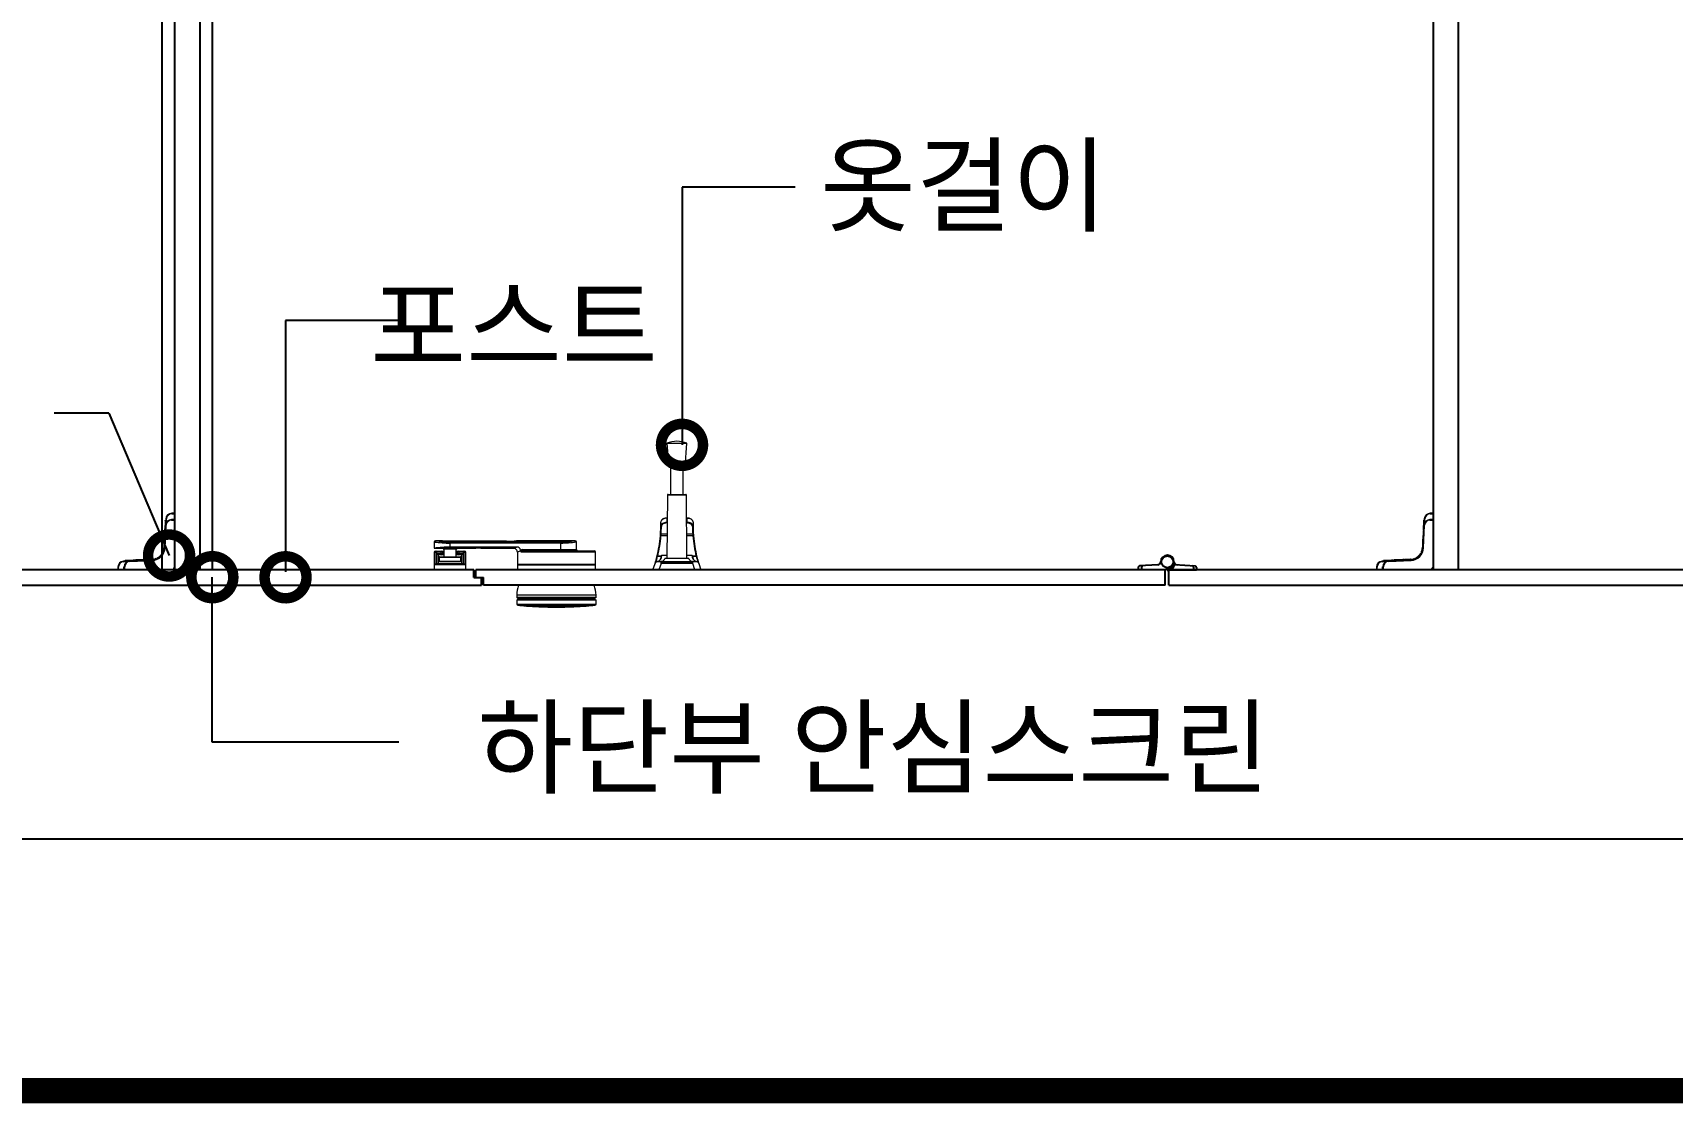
# Model space of a CAD drawing. Extents: x -255 to 8105, y -176 to 5714.
# Drawn here: x 3160 to 3811, y 2764 to 3189 of the extents above; entities that cross this region are included whole.
import ezdxf
from ezdxf.enums import TextEntityAlignment as Align

# ---------------------------------------------------------------- set-up
doc = ezdxf.new("R2010")
doc.units = 0
doc.header["$LTSCALE"] = 30
doc.layers.get('0').update_dxf_attribs({"linetype": 'CONTINUOUS'})
for name, color, linetype in [('0_toilet', 6, 'CONTINUOUS'), ('경첩', 4, 'CONTINUOUS'), ('문자', 3, 'CONTINUOUS'), ('부자재', 4, 'CONTINUOUS'), ('옷걸이', 4, 'CONTINUOUS'), ('잠금쇠(회전형)', 4, 'CONTINUOUS'), ('치수', 1, 'CONTINUOUS'), ('해치', 8, 'CONTINUOUS')]:
    doc.layers.add(name, color=color, linetype=linetype)
doc.styles.add('돋움', font='malgun.ttf')

# ---------------------------------------------------------------- blocks, each defined once
blk = doc.blocks.new('_DOTSMALL')
at = {"color": 0, "linetype": 'ByBlock', "const_width": 0.5}
blk.add_lwpolyline([(-0.0625, 0, 1), (0.0625, 0, 1)], format="xyb", close=True, dxfattribs=at)
blk = doc.blocks.new('A$C63EC304E')
at = {"layer": '치수', "color": 1, "xscale": 2.5, "yscale": 2.5, "zscale": 2.5, "rotation": 234.3098741996962}
blk.add_blockref('_DOTSMALL', (0.312, 0.312), dxfattribs=at)
blk = doc.blocks.new('A$C2BC9653E')
at = {"layer": '치수', "xscale": 0.3333333333333333, "yscale": 0.3333333333333333, "zscale": 0.3333333333333333}
blk.add_blockref('A$C63EC304E', (0, 0), dxfattribs=at)
blk = doc.blocks.new('A$C7FC71301')
at = {"layer": '치수', "rotation": 180}
blk.add_blockref('A$C2BC9653E', (0.208, 0.208), dxfattribs=at)
blk = doc.blocks.new('A$C4A20372B')
at = {"layer": '치수'}
blk.add_blockref('A$C7FC71301', (0, 0), dxfattribs=at)
blk = doc.blocks.new('A$C566469F5')
at = {"layer": '치수'}
blk.add_blockref('A$C4A20372B', (0, 0), dxfattribs=at)
blk = doc.blocks.new('A$C7E317CD4')
at = {"layer": '해치', "xscale": 2, "yscale": 2, "zscale": 2}
blk.add_blockref('A$C566469F5', (0, 0), dxfattribs=at)
blk = doc.blocks.new('A$C601D7F27')
at = {"layer": '치수'}
blk.add_blockref('A$C7E317CD4', (0, 0), dxfattribs=at)
blk = doc.blocks.new('A$C38802C08')
at = {"layer": '치수'}
blk.add_blockref('A$C601D7F27', (0, 0), dxfattribs=at)
blk = doc.blocks.new('UNI-16', base_point=(37634, -6761))
at = {"color": 2}
for p, q in [((40845.37, -3160.19), (40845.37, -3785.19)), ((40865.37, -3160.19), (40865.37, -3785.19))]:
    blk.add_line(p, q, dxfattribs=at)
at = {"color": 8}
blk.add_line((40119.29, -3892), (42081.88, -3892), dxfattribs=at)
at = {"color": 8, "const_width": 10}
blk.add_lwpolyline([(37682.57, -3992), (43467.12, -3992)], dxfattribs=at)
at = {"layer": '0_toilet'}
for p, q in [((40850.37, -3060.19), (40850.37, -3785.19)), ((40860.37, -3060.19), (40860.37, -3785.19)), ((41350.32, -3060.19), (41350.32, -3785.19)), ((41360.42, -3785.2), (41360.42, -3060.2)), ((40969.29, -3785.19), (40745.37, -3785.19)), ((40969.29, -3788.19), (40969.29, -3785.19)), ((40969.29, -3788.19), (40973.04, -3788.19)), ((41243.87, -3785.19), (40970.04, -3785.19)), ((40970.04, -3788.19), (40970.04, -3785.19)), ((40972.29, -3791.19), (40972.29, -3788.19)), ((40973.04, -3791.19), (40973.04, -3788.19)), ((41243.87, -3791.19), (41243.87, -3785.19)), ((41474.34, -3785.19), (41245.37, -3785.19)), ((41245.37, -3791.19), (41245.37, -3785.19)), ((40745.37, -3791.19), (40972.29, -3791.19)), ((41243.87, -3791.19), (40973.04, -3791.19)), ((41245.37, -3791.19), (41477.34, -3791.19))]:
    blk.add_line(p, q, dxfattribs=at)
at = {"layer": '경첩', "color": 4, "linetype": 'Continuous', "lineweight": 15}
for p, q in [((40849.23, -3762.94), (40849.23, -3762.69)), ((40850.37, -3762.69), (40849.23, -3762.69)), ((40849.23, -3762.94), (40850.37, -3762.94)), ((40850.37, -3762.94), (40850.37, -3762.69)), ((40850.37, -3765.09), (40850.37, -3762.94)), ((41349.18, -3762.94), (41349.18, -3762.69)), ((41350.32, -3762.69), (41349.18, -3762.69)), ((41349.18, -3762.94), (41350.32, -3762.94)), ((41350.32, -3762.94), (41350.32, -3762.69)), ((41350.32, -3765.09), (41350.32, -3762.94)), ((40846.76, -3767.43), (40846.34, -3776.4)), ((40846.41, -3769.73), (40846.37, -3770.41)), ((40846.37, -3770.41), (40846.61, -3770.65)), ((40846.41, -3769.73), (40846.64, -3769.97)), ((40846.42, -3769.39), (40846.66, -3769.63)), ((40846.58, -3766.02), (40846.45, -3768.72)), ((40846.45, -3768.72), (40846.69, -3768.96)), ((40846.58, -3766.02), (40846.82, -3766.26)), ((40846.59, -3776.41), (40847.01, -3767.44)), ((40846.69, -3765.42), (40846.85, -3765.58)), ((40846.88, -3764.93), (40846.76, -3767.43)), ((40847.06, -3766.38), (40847.13, -3764.94)), ((40849.11, -3765.19), (40849.11, -3765.44)), ((40850.37, -3765.19), (40849.11, -3765.19)), ((40849.11, -3765.44), (40850.37, -3765.44)), ((40849.12, -3765.19), (40849.12, -3765.09)), ((40849.12, -3765.09), (40850.37, -3765.09)), ((40850.37, -3765.44), (40850.37, -3765.19)), ((40850.37, -3765.44), (40850.37, -3783.69)), ((41346.71, -3767.43), (41346.29, -3776.4)), ((41346.36, -3769.73), (41346.32, -3770.41)), ((41346.32, -3770.41), (41346.56, -3770.65)), ((41346.36, -3769.73), (41346.59, -3769.97)), ((41346.37, -3769.39), (41346.61, -3769.63)), ((41346.53, -3766.02), (41346.4, -3768.72)), ((41346.4, -3768.72), (41346.64, -3768.96)), ((41346.53, -3766.02), (41346.77, -3766.26)), ((41346.54, -3776.41), (41346.96, -3767.44)), ((41346.64, -3765.42), (41346.8, -3765.58)), ((41346.83, -3764.93), (41346.71, -3767.43)), ((41347.01, -3766.38), (41347.08, -3764.94)), ((41349.06, -3765.19), (41349.06, -3765.44)), ((41350.32, -3765.19), (41349.06, -3765.19)), ((41349.06, -3765.44), (41350.32, -3765.44)), ((41349.07, -3765.19), (41349.07, -3765.09)), ((41349.07, -3765.09), (41350.32, -3765.09)), ((41350.32, -3765.44), (41350.32, -3765.19)), ((41350.32, -3765.44), (41350.32, -3783.69)), ((40846.04, -3776.87), (40846.26, -3777.09)), ((40846.07, -3776.65), (40846.3, -3776.88)), ((40846.12, -3775.74), (40846.09, -3776.39)), ((40846.13, -3775.64), (40846.12, -3775.74)), ((40846.12, -3775.74), (40846.36, -3775.98)), ((40846.14, -3775.3), (40846.13, -3775.64)), ((40846.13, -3775.64), (40846.37, -3775.88)), ((40846.15, -3775.2), (40846.14, -3775.3)), ((40846.14, -3775.3), (40846.38, -3775.54)), ((40846.19, -3774.28), (40846.15, -3775.2)), ((40846.15, -3775.2), (40846.39, -3775.44)), ((40846.19, -3774.28), (40846.43, -3774.52)), ((40846.22, -3773.62), (40846.2, -3774.04)), ((40846.2, -3774.04), (40846.44, -3774.28)), ((40846.36, -3770.75), (40846.22, -3773.61)), ((40846.22, -3773.61), (40846.46, -3773.85)), ((40846.22, -3773.62), (40846.46, -3773.86)), ((40846.36, -3770.75), (40846.6, -3770.98)), ((41345.99, -3776.87), (41346.21, -3777.09)), ((41346.02, -3776.65), (41346.25, -3776.88)), ((41346.07, -3775.74), (41346.04, -3776.39)), ((41346.08, -3775.64), (41346.07, -3775.74)), ((41346.07, -3775.74), (41346.31, -3775.98)), ((41346.09, -3775.3), (41346.08, -3775.64)), ((41346.08, -3775.64), (41346.32, -3775.88)), ((41346.1, -3775.2), (41346.09, -3775.3)), ((41346.09, -3775.3), (41346.33, -3775.54)), ((41346.14, -3774.28), (41346.1, -3775.2)), ((41346.1, -3775.2), (41346.34, -3775.44)), ((41346.14, -3774.28), (41346.38, -3774.52)), ((41346.17, -3773.62), (41346.15, -3774.04)), ((41346.15, -3774.04), (41346.39, -3774.28)), ((41346.31, -3770.75), (41346.17, -3773.61)), ((41346.17, -3773.61), (41346.41, -3773.85)), ((41346.17, -3773.62), (41346.41, -3773.86)), ((41346.31, -3770.75), (41346.55, -3770.98)), ((40832.61, -3781.58), (40830.11, -3781.7)), ((40830.12, -3781.95), (40831.57, -3781.88)), ((40830.6, -3781.51), (40830.69, -3781.42)), ((40830.6, -3781.51), (40830.76, -3781.67)), ((40833.9, -3781.27), (40830.69, -3781.42)), ((40841.58, -3781.16), (40832.61, -3781.58)), ((40832.62, -3781.83), (40841.59, -3781.41)), ((40833.9, -3781.27), (40834.14, -3781.51)), ((40834.58, -3781.24), (40834.82, -3781.48)), ((40834.91, -3781.22), (40835.15, -3781.46)), ((40838.29, -3781.06), (40835.59, -3781.19)), ((40835.59, -3781.19), (40835.83, -3781.43)), ((40838.29, -3781.06), (40838.53, -3781.3)), ((40838.97, -3781.03), (40839.21, -3781.27)), ((40839.3, -3781.02), (40839.54, -3781.25)), ((40841.33, -3780.92), (40839.98, -3780.98)), ((40839.98, -3780.98), (40840.22, -3781.22)), ((40841.57, -3780.91), (40841.33, -3780.92)), ((40841.33, -3780.92), (40841.57, -3781.16)), ((40842.58, -3780.75), (40842.78, -3780.95)), ((40843.11, -3780.58), (40843.3, -3780.77)), ((40843.35, -3780.47), (40843.54, -3780.66)), ((40843.81, -3780.22), (40844, -3780.4)), ((40844.03, -3780.08), (40844.21, -3780.26)), ((40845.12, -3779.05), (40845.3, -3779.23)), ((40845.27, -3778.85), (40845.45, -3779.03)), ((40845.53, -3778.41), (40845.72, -3778.59)), ((40845.65, -3778.17), (40845.84, -3778.36)), ((40845.82, -3777.77), (40846.01, -3777.96)), ((40846.17, -3777.46), (40845.97, -3777.25)), ((40845.97, -3777.25), (40846.18, -3777.45)), ((41332.56, -3781.58), (41330.06, -3781.7)), ((41330.07, -3781.95), (41331.52, -3781.88)), ((41330.55, -3781.51), (41330.64, -3781.42)), ((41330.55, -3781.51), (41330.71, -3781.67)), ((41333.85, -3781.27), (41330.64, -3781.42)), ((41341.53, -3781.16), (41332.56, -3781.58)), ((41332.57, -3781.83), (41341.54, -3781.41)), ((41333.85, -3781.27), (41334.09, -3781.51)), ((41334.53, -3781.24), (41334.77, -3781.48)), ((41334.86, -3781.22), (41335.1, -3781.46)), ((41338.24, -3781.06), (41335.54, -3781.19)), ((41335.54, -3781.19), (41335.78, -3781.43)), ((41338.24, -3781.06), (41338.48, -3781.3)), ((41338.92, -3781.03), (41339.16, -3781.27)), ((41339.25, -3781.02), (41339.49, -3781.25)), ((41341.28, -3780.92), (41339.93, -3780.98)), ((41339.93, -3780.98), (41340.17, -3781.22)), ((41341.52, -3780.91), (41341.28, -3780.92)), ((41341.28, -3780.92), (41341.52, -3781.16)), ((41342.53, -3780.75), (41342.73, -3780.95)), ((41343.06, -3780.58), (41343.25, -3780.77)), ((41343.3, -3780.47), (41343.49, -3780.66)), ((41343.76, -3780.22), (41343.95, -3780.4)), ((41343.98, -3780.08), (41344.16, -3780.26)), ((41345.07, -3779.05), (41345.25, -3779.23)), ((41345.22, -3778.85), (41345.4, -3779.03)), ((41345.48, -3778.41), (41345.67, -3778.59)), ((41345.6, -3778.17), (41345.79, -3778.36)), ((41345.77, -3777.77), (41345.96, -3777.96)), ((41346.12, -3777.46), (41345.92, -3777.25)), ((41345.92, -3777.25), (41346.13, -3777.45)), ((40828.12, -3784.05), (40827.87, -3784.05)), ((40827.87, -3784.05), (40827.87, -3785.19)), ((40827.87, -3785.19), (40828.12, -3785.19)), ((40828.12, -3785.19), (40828.12, -3784.05)), ((40828.12, -3785.19), (40830.27, -3785.19)), ((40830.27, -3785.19), (40830.27, -3783.94)), ((40830.27, -3783.94), (40830.37, -3783.94)), ((40830.37, -3783.93), (40830.62, -3783.93)), ((40830.37, -3783.93), (40830.37, -3785.19)), ((40830.37, -3785.19), (40830.62, -3785.19)), ((40830.62, -3785.19), (40830.62, -3783.93)), ((40848.87, -3785.19), (40830.62, -3785.19)), ((41328.07, -3784.05), (41327.82, -3784.05)), ((41327.82, -3784.05), (41327.82, -3785.19)), ((41327.82, -3785.19), (41328.07, -3785.19)), ((41328.07, -3785.19), (41328.07, -3784.05)), ((41328.07, -3785.19), (41330.22, -3785.19)), ((41330.22, -3785.19), (41330.22, -3783.94)), ((41330.22, -3783.94), (41330.32, -3783.94)), ((41330.32, -3783.93), (41330.57, -3783.93)), ((41330.32, -3783.93), (41330.32, -3785.19)), ((41330.32, -3785.19), (41330.57, -3785.19)), ((41330.57, -3785.19), (41330.57, -3783.93)), ((41348.82, -3785.19), (41330.57, -3785.19))]:
    blk.add_line(p, q, dxfattribs=at)
at = {"layer": '경첩', "color": 4, "linetype": 'Continuous', "lineweight": 15, "flags": 128}
for points in [[(40846.45, -3768.72), (40846.45, -3768.85), (40846.44, -3768.98), (40846.44, -3769.09), (40846.43, -3769.2), (40846.43, -3769.28), (40846.42, -3769.34), (40846.42, -3769.38), (40846.42, -3769.39)], [(40846.6, -3765.51), (40846.6, -3765.61), (40846.59, -3765.74), (40846.59, -3765.87), (40846.58, -3766.02)], [(40846.6, -3765.51), (40846.62, -3765.49), (40846.64, -3765.47), (40846.66, -3765.46), (40846.67, -3765.44), (40846.68, -3765.43), (40846.68, -3765.43), (40846.69, -3765.42), (40846.69, -3765.42)], [(40846.76, -3767.43), (40846.77, -3767.43), (40846.78, -3767.43), (40846.81, -3767.43), (40846.84, -3767.43), (40846.87, -3767.43), (40846.92, -3767.43), (40846.96, -3767.44), (40847.01, -3767.44)], [(40847.13, -3764.94), (40847.08, -3764.94), (40847.04, -3764.93), (40846.99, -3764.93), (40846.95, -3764.93), (40846.92, -3764.93), (40846.9, -3764.93), (40846.89, -3764.93), (40846.88, -3764.93)], [(41346.4, -3768.72), (41346.4, -3768.85), (41346.39, -3768.98), (41346.39, -3769.09), (41346.38, -3769.2), (41346.38, -3769.28), (41346.37, -3769.34), (41346.37, -3769.38), (41346.37, -3769.39)], [(41346.55, -3765.51), (41346.55, -3765.61), (41346.54, -3765.74), (41346.54, -3765.87), (41346.53, -3766.02)], [(41346.55, -3765.51), (41346.57, -3765.49), (41346.59, -3765.47), (41346.61, -3765.46), (41346.62, -3765.44), (41346.63, -3765.43), (41346.63, -3765.43), (41346.64, -3765.42), (41346.64, -3765.42)], [(41346.71, -3767.43), (41346.72, -3767.43), (41346.73, -3767.43), (41346.76, -3767.43), (41346.79, -3767.43), (41346.82, -3767.43), (41346.87, -3767.43), (41346.91, -3767.44), (41346.96, -3767.44)], [(41347.08, -3764.94), (41347.03, -3764.94), (41346.99, -3764.93), (41346.94, -3764.93), (41346.9, -3764.93), (41346.87, -3764.93), (41346.85, -3764.93), (41346.84, -3764.93), (41346.83, -3764.93)], [(40846.07, -3776.65), (40846.05, -3776.82), (40846.04, -3776.87)], [(40846.2, -3774.04), (40846.2, -3774.12), (40846.19, -3774.2), (40846.19, -3774.28)], [(40846.22, -3773.61), (40846.22, -3773.62), (40846.22, -3773.62)], [(40846.34, -3776.4), (40846.35, -3776.4), (40846.36, -3776.4), (40846.38, -3776.4), (40846.41, -3776.4), (40846.45, -3776.4), (40846.5, -3776.41), (40846.54, -3776.41), (40846.59, -3776.41)], [(41346.02, -3776.65), (41346, -3776.82), (41345.99, -3776.87)], [(41346.15, -3774.04), (41346.15, -3774.12), (41346.14, -3774.2), (41346.14, -3774.28)], [(41346.17, -3773.61), (41346.17, -3773.62), (41346.17, -3773.62)], [(41346.29, -3776.4), (41346.3, -3776.4), (41346.31, -3776.4), (41346.33, -3776.4), (41346.36, -3776.4), (41346.4, -3776.4), (41346.45, -3776.41), (41346.49, -3776.41), (41346.54, -3776.41)], [(40830.12, -3781.95), (40830.12, -3781.9), (40830.12, -3781.85), (40830.11, -3781.81), (40830.11, -3781.77), (40830.11, -3781.74), (40830.11, -3781.72), (40830.11, -3781.7), (40830.11, -3781.7)], [(40832.61, -3781.58), (40832.61, -3781.59), (40832.61, -3781.6), (40832.61, -3781.62), (40832.61, -3781.65), (40832.61, -3781.69), (40832.62, -3781.74), (40832.62, -3781.78), (40832.62, -3781.83)], [(40834.58, -3781.24), (40834.56, -3781.24), (40834.53, -3781.24), (40834.46, -3781.24), (40834.38, -3781.25), (40834.28, -3781.25), (40834.16, -3781.26), (40834.03, -3781.26), (40833.9, -3781.27)], [(40835.59, -3781.19), (40835.47, -3781.2), (40835.36, -3781.2), (40835.25, -3781.21), (40835.16, -3781.21), (40835.07, -3781.22), (40835.01, -3781.22), (40834.96, -3781.22), (40834.92, -3781.22), (40834.91, -3781.22)], [(40838.97, -3781.03), (40838.95, -3781.03), (40838.91, -3781.03), (40838.85, -3781.04), (40838.77, -3781.04), (40838.67, -3781.05), (40838.55, -3781.05), (40838.42, -3781.06), (40838.29, -3781.06)], [(40839.98, -3780.98), (40839.85, -3780.99), (40839.72, -3781), (40839.6, -3781), (40839.5, -3781.01), (40839.42, -3781.01), (40839.36, -3781.01), (40839.32, -3781.02), (40839.3, -3781.02)], [(40841.58, -3781.16), (40841.58, -3781.16), (40841.58, -3781.18), (40841.58, -3781.2), (40841.59, -3781.23), (40841.59, -3781.27), (40841.59, -3781.31), (40841.59, -3781.36), (40841.59, -3781.41)], [(40845.97, -3777.25), (40845.97, -3777.25), (40845.97, -3777.25)], [(41330.07, -3781.95), (41330.07, -3781.9), (41330.07, -3781.85), (41330.06, -3781.81), (41330.06, -3781.77), (41330.06, -3781.74), (41330.06, -3781.72), (41330.06, -3781.7), (41330.06, -3781.7)], [(41332.56, -3781.58), (41332.56, -3781.59), (41332.56, -3781.6), (41332.56, -3781.62), (41332.56, -3781.65), (41332.56, -3781.69), (41332.57, -3781.74), (41332.57, -3781.78), (41332.57, -3781.83)], [(41334.53, -3781.24), (41334.51, -3781.24), (41334.48, -3781.24), (41334.41, -3781.24), (41334.33, -3781.25), (41334.23, -3781.25), (41334.11, -3781.26), (41333.98, -3781.26), (41333.85, -3781.27)], [(41335.54, -3781.19), (41335.42, -3781.2), (41335.31, -3781.2), (41335.2, -3781.21), (41335.11, -3781.21), (41335.02, -3781.22), (41334.96, -3781.22), (41334.91, -3781.22), (41334.87, -3781.22), (41334.86, -3781.22)], [(41338.92, -3781.03), (41338.9, -3781.03), (41338.86, -3781.03), (41338.8, -3781.04), (41338.72, -3781.04), (41338.62, -3781.05), (41338.5, -3781.05), (41338.37, -3781.06), (41338.24, -3781.06)], [(41339.93, -3780.98), (41339.8, -3780.99), (41339.67, -3781), (41339.55, -3781), (41339.45, -3781.01), (41339.37, -3781.01), (41339.31, -3781.01), (41339.27, -3781.02), (41339.25, -3781.02)], [(41341.53, -3781.16), (41341.53, -3781.16), (41341.53, -3781.18), (41341.53, -3781.2), (41341.54, -3781.23), (41341.54, -3781.27), (41341.54, -3781.31), (41341.54, -3781.36), (41341.54, -3781.41)], [(41345.92, -3777.25), (41345.92, -3777.25), (41345.92, -3777.25)]]:
    blk.add_lwpolyline(points, dxfattribs=at)
at = {"layer": '경첩', "color": 4, "linetype": 'Continuous', "lineweight": 15}
for centre, radius, start, end in [((40849.23, -3765.04), 2.35, 90, 177.30166), ((40849.23, -3765.04), 2.1, 90, 177.30166), ((41349.18, -3765.04), 2.35, 90, 177.30166), ((41349.18, -3765.04), 2.1, 90, 177.30166), ((40849.11, -3767.54), 2.35, 90, 177.30166), ((40849.11, -3767.54), 2.1, 90, 177.30166), ((41349.06, -3767.54), 2.35, 90, 177.30166), ((41349.06, -3767.54), 2.1, 90, 177.30166), ((40841.35, -3776.16), 5, 272.69834, 357.30166), ((40841.35, -3776.16), 5.25, 272.69834, 357.30166), ((40841.35, -3776.16), 4.75, 346.83767, 351.3944), ((40841.35, -3776.16), 4.75, 354.09118, 357.30166), ((41341.3, -3776.16), 5, 272.69834, 357.30166), ((41341.3, -3776.16), 5.25, 272.69834, 357.30166), ((41341.3, -3776.16), 4.75, 346.83767, 351.3944), ((41341.3, -3776.16), 4.75, 354.09118, 357.30166), ((40830.22, -3784.05), 2.35, 92.69834, 180), ((40830.22, -3784.05), 2.1, 92.69834, 180), ((40832.72, -3783.93), 2.35, 92.69834, 180), ((40832.72, -3783.93), 2.1, 92.69834, 180), ((40841.35, -3776.16), 4.75, 272.69834, 285), ((40841.35, -3776.16), 4.75, 284.99982, 291.75061), ((40841.35, -3776.16), 4.75, 294.99481, 301.29977), ((40841.35, -3776.17), 4.75, 301.29911, 304.38581), ((40841.35, -3776.16), 4.75, 304.38489, 322.56084), ((40841.35, -3776.16), 4.75, 322.56123, 325.61449), ((40841.35, -3776.16), 4.75, 325.61511, 331.82645), ((40841.35, -3776.16), 4.75, 335.00519, 340.23398), ((40841.35, -3776.16), 4.75, 340.23398, 346.75686), ((40848.87, -3783.69), 1.5, 270, 0), ((41330.17, -3784.05), 2.35, 92.69834, 180), ((41330.17, -3784.05), 2.1, 92.69834, 180), ((41332.67, -3783.93), 2.35, 92.69834, 180), ((41332.67, -3783.93), 2.1, 92.69834, 180), ((41341.3, -3776.16), 4.75, 272.69834, 285), ((41341.3, -3776.16), 4.75, 284.99982, 291.75061), ((41341.3, -3776.16), 4.75, 294.99481, 301.29977), ((41341.3, -3776.17), 4.75, 301.29911, 304.38581), ((41341.3, -3776.16), 4.75, 304.38489, 322.56084), ((41341.3, -3776.16), 4.75, 322.56123, 325.61449), ((41341.3, -3776.16), 4.75, 325.61511, 331.82645), ((41341.3, -3776.16), 4.75, 335.00519, 340.23398), ((41341.3, -3776.16), 4.75, 340.23398, 346.75686), ((41348.82, -3783.69), 1.5, 270, 0)]:
    blk.add_arc(centre, radius, start, end, dxfattribs=at)
at = {"layer": '부자재'}
for p, q in [((41240.92, -3783.1), (41233.72, -3783.61)), ((41247.63, -3783.02), (41255.79, -3783.6)), ((41233.18, -3784.27), (41233.18, -3785.19)), ((41243.83, -3785.19), (41233.18, -3785.19)), ((41234.43, -3784.1), (41234.43, -3785.19)), ((41244.64, -3784.64), (41244.64, -3785.44)), ((41244.89, -3785.44), (41244.64, -3785.44)), ((41244.89, -3784.64), (41244.89, -3785.44)), ((41245.36, -3785.14), (41245.36, -3785.19)), ((41245.36, -3785.19), (41256.35, -3785.19)), ((41255.1, -3784.1), (41255.1, -3785.19)), ((41256.35, -3784.27), (41256.35, -3785.19))]:
    blk.add_line(p, q, dxfattribs=at)
at = {"layer": '부자재', "color": 1}
blk.add_circle((41244.76, -3781.98), 2.34, dxfattribs=at)
at = {"layer": '부자재'}
for centre, radius, start, end in [((41233.88, -3784.29), 0.7, 101.7765, 181.67124), ((41235.28, -3784.33), 0.884, 113.40773, 164.5497), ((41240.86, -3781.81), 1.29, 272.92313, 352.47243), ((41244.76, -3781.98), 2.62, 270, 180), ((41244.86, -3782.33), 2.86, 280.08401, 345.97919), ((41248.67, -3781.81), 1.29, 187.52757, 267.07687), ((41254.25, -3784.33), 0.884, 15.4503, 67.30044), ((41255.65, -3784.29), 0.7, 358.32876, 78.2235), ((41245.12, -3786.21), 1.65, 102.52675, 141.54753), ((41244.41, -3786.21), 1.65, 43.10029, 77.47325)]:
    blk.add_arc(centre, radius, start, end, dxfattribs=at)
at = {"layer": '옷걸이', "lineweight": 15}
for p, q in [((41045.93, -3734.84), (41046.68, -3744.34)), ((41045.93, -3734.84), (41053.93, -3734.84)), ((41053.18, -3744.34), (41053.93, -3734.84)), ((41046.68, -3744.34), (41053.18, -3744.34)), ((41047.43, -3744.34), (41047.43, -3755.19)), ((41052.43, -3755.19), (41052.43, -3744.34)), ((41046.18, -3755.43), (41045.96, -3780.69)), ((41053.68, -3755.43), (41046.18, -3755.43)), ((41046.43, -3755.19), (41049.93, -3755.19)), ((41049.93, -3755.19), (41053.43, -3755.19)), ((41053.9, -3780.69), (41053.68, -3755.43)), ((41046.1, -3764.55), (41046, -3764.55)), ((41046, -3764.55), (41046, -3764.64)), ((41046.1, -3764.64), (41046, -3764.64)), ((41046.01, -3766.17), (41046.01, -3766.53)), ((41046.01, -3766.17), (41046.09, -3766.17)), ((41046.09, -3766.53), (41046.01, -3766.53)), ((41053.86, -3764.55), (41053.76, -3764.55)), ((41053.86, -3764.64), (41053.76, -3764.64)), ((41053.77, -3766.17), (41053.85, -3766.17)), ((41053.85, -3766.53), (41053.78, -3766.53)), ((41053.85, -3766.17), (41053.85, -3766.53)), ((41053.86, -3764.55), (41053.86, -3764.64)), ((41046.04, -3771.65), (41043.59, -3771.65)), ((41043.66, -3770.89), (41046.05, -3770.89)), ((41053.82, -3770.89), (41056.2, -3770.89)), ((41056.27, -3771.65), (41053.82, -3771.65)), ((41040.43, -3785.19), (41041.28, -3782.62)), ((41041.28, -3782.62), (41041.28, -3782.61)), ((41041.28, -3782.61), (41041.28, -3782.61)), ((41042.26, -3781.82), (41042.15, -3781.85)), ((41042.23, -3781.93), (41042.23, -3781.93)), ((41057.64, -3781.93), (41042.23, -3781.93)), ((41043.67, -3779.78), (41042.24, -3779.78)), ((41043.67, -3779.8), (41042.24, -3779.8)), ((41043.64, -3782.64), (41042.81, -3785.19)), ((41043.61, -3780.34), (41043.68, -3779.76)), ((41043.64, -3782.64), (41043.64, -3781.95)), ((41043.64, -3781.95), (41056.22, -3781.95)), ((41056.22, -3782.64), (41043.64, -3782.64)), ((41054.71, -3780.69), (41045.16, -3780.69)), ((41056.19, -3779.76), (41056.25, -3780.32)), ((41057.62, -3779.78), (41056.19, -3779.78)), ((41057.62, -3779.8), (41056.19, -3779.8)), ((41056.22, -3782.64), (41056.22, -3781.95)), ((41057.06, -3785.19), (41056.22, -3782.64)), ((41057.7, -3781.85), (41057.6, -3781.82)), ((41057.64, -3781.93), (41057.64, -3781.93)), ((41057.75, -3781.86), (41057.66, -3781.83)), ((41058.58, -3782.61), (41058.59, -3782.61)), ((41058.59, -3782.61), (41058.59, -3782.62)), ((41058.59, -3782.62), (41059.43, -3785.19)), ((41042.81, -3785.19), (41040.43, -3785.19)), ((41057.06, -3785.19), (41042.81, -3785.19)), ((41059.43, -3785.19), (41057.06, -3785.19))]:
    blk.add_line(p, q, dxfattribs=at)
at = {"layer": '옷걸이', "lineweight": 15, "flags": 128}
for points in [[(41046, -3764.64), (41045.58, -3764.67), (41045.17, -3764.73), (41044.79, -3764.85), (41044.44, -3765), (41044.13, -3765.18), (41043.88, -3765.4), (41043.69, -3765.64), (41043.56, -3765.9), (41043.5, -3766.22), (41043.5, -3766.27)], [(41046, -3764.56), (41045.95, -3764.55), (41045.62, -3764.57), (41045.29, -3764.62), (41044.97, -3764.7), (41044.68, -3764.81), (41044.4, -3764.94), (41044.16, -3765.1), (41043.94, -3765.28), (41043.77, -3765.48), (41043.63, -3765.7), (41043.55, -3765.93), (41043.51, -3766.16), (41043.51, -3766.2)], [(41043.51, -3767.77), (41043.55, -3767.5), (41043.66, -3767.24), (41043.83, -3767), (41044.07, -3766.77), (41044.36, -3766.58), (41044.7, -3766.41), (41045.07, -3766.29), (41045.48, -3766.21), (41046.01, -3766.17)], [(41046.01, -3766.53), (41045.53, -3766.56), (41045.17, -3766.63), (41044.83, -3766.74), (41044.52, -3766.89), (41044.26, -3767.06), (41044.05, -3767.27), (41043.89, -3767.49), (41043.8, -3767.72), (41043.76, -3767.97)], [(41053.85, -3766.17), (41054.27, -3766.2), (41054.68, -3766.26), (41055.06, -3766.38), (41055.41, -3766.53), (41055.72, -3766.71), (41055.97, -3766.93), (41056.16, -3767.17), (41056.29, -3767.43), (41056.35, -3767.77)], [(41056.1, -3767.97), (41056.04, -3767.66), (41055.93, -3767.42), (41055.76, -3767.21), (41055.53, -3767.01), (41055.26, -3766.84), (41054.94, -3766.71), (41054.59, -3766.61), (41054.23, -3766.55), (41053.85, -3766.53)], [(41056.36, -3766.27), (41056.36, -3766.26), (41056.34, -3766.03), (41056.28, -3765.81), (41056.17, -3765.59), (41056.02, -3765.39), (41055.83, -3765.2), (41055.61, -3765.03), (41055.36, -3764.89), (41055.07, -3764.76), (41054.77, -3764.67), (41054.45, -3764.6), (41054.12, -3764.56), (41053.86, -3764.56)], [(41056.36, -3766.27), (41056.33, -3766), (41056.23, -3765.74), (41056.06, -3765.49), (41055.83, -3765.27), (41055.55, -3765.07), (41055.22, -3764.9), (41054.84, -3764.77), (41054.44, -3764.69), (41053.95, -3764.64), (41053.86, -3764.64)], [(41043.35, -3771.63), (41043.35, -3771.63), (41043.36, -3771.63), (41043.39, -3771.64), (41043.42, -3771.64), (41043.46, -3771.64), (41043.5, -3771.65), (41043.55, -3771.65), (41043.59, -3771.65)], [(41056.52, -3771.63), (41056.51, -3771.63), (41056.5, -3771.63), (41056.48, -3771.64), (41056.44, -3771.64), (41056.41, -3771.64), (41056.36, -3771.65), (41056.32, -3771.65), (41056.27, -3771.65)], [(41042, -3779.98), (41042, -3779.97), (41042, -3779.98)], [(41042.2, -3781.83), (41042.14, -3781.84), (41042.1, -3781.86)], [(41042.2, -3781.83), (41042.21, -3781.83), (41042.26, -3781.82)], [(41042.26, -3781.82), (41042.24, -3781.9), (41042.23, -3781.93)], [(41042.24, -3779.79), (41042.24, -3779.78), (41042.24, -3779.8)], [(41044.44, -3781.9), (41044.02, -3781.88), (41043.78, -3781.85), (41043.7, -3781.82), (41043.8, -3781.78), (41044.08, -3781.74), (41044.19, -3781.73)], [(41045.97, -3779.4), (41045.37, -3779.42), (41044.1, -3779.47)], [(41055.76, -3779.47), (41054.18, -3779.41), (41053.89, -3779.4)], [(41055.68, -3781.73), (41055.95, -3781.76), (41056.14, -3781.8), (41056.14, -3781.84), (41055.97, -3781.87), (41055.64, -3781.89), (41055.18, -3781.9)], [(41057.64, -3781.93), (41057.63, -3781.9), (41057.6, -3781.82)], [(41057.66, -3781.83), (41057.65, -3781.83), (41057.6, -3781.82)]]:
    blk.add_lwpolyline(points, dxfattribs=at)
at = {"layer": '옷걸이', "lineweight": 15}
for centre, radius, start, end in [((41049.93, -3745.13), 11.04, 68.76069, 111.23931), ((41046.43, -3755.44), 0.25, 90, 179.5), ((41053.43, -3755.44), 0.25, 0.5, 90), ((40990.75, -3767.41), 52.77, 355.41362, 356.45105), ((40990.75, -3767.41), 52.77, 356.45107, 359.60958), ((41043.64, -3770.66), 0.23, 185.45744, 275.18876), ((40990.75, -3767.41), 52.77, 359.60958, 1.23689), ((41043.74, -3767.74), 0.227, 188.20874, 276.39203), ((40990.75, -3767.61), 53.02, 356.45107, 359.60958), ((40990.75, -3765.81), 55.27, 359.61891, 1.20733), ((41109.12, -3765.81), 55.27, 178.79267, 180.38109), ((41056.12, -3767.74), 0.227, 263.60797, 351.79126), ((41109.12, -3767.61), 53.02, 180.39042, 183.54893), ((41056.22, -3770.66), 0.23, 264.81124, 354.54256), ((41109.12, -3767.41), 52.77, 178.76311, 180.39042), ((41109.12, -3767.41), 52.77, 180.39042, 183.54893), ((41109.11, -3767.41), 52.76, 183.54888, 184.58645), ((40990.75, -3767.41), 52.77, 346.23171, 355.4136), ((40990.75, -3767.41), 53.02, 346.50971, 355.4136), ((41009.69, -3768.25), 34.07, 354.27357, 355.56682), ((41090.18, -3768.25), 34.08, 184.43326, 185.72635), ((41109.12, -3767.41), 53.02, 184.5864, 193.49029), ((41109.12, -3767.41), 52.77, 184.5864, 193.76829), ((40992, -3767.76), 51.47, 343.23764, 346.25768), ((41042.38, -3783), 1.17, 101.39698, 160.6752), ((41042.23, -3782.93), 1, 89.99372, 161.80813), ((40992.39, -3767.59), 51.33, 343.52264, 346.23766), ((41042.24, -3780.03), 0.25, 90.27283, 166.23947), ((41042.24, -3780.04), 0.247, 89.25852, 165.91582), ((41041.82, -3780.05), 1.81, 282.06066, 352.51429), ((41041.69, -3779.65), 2.24, 284.82654, 3.59318), ((41043.93, -3779.76), 0.248, 89.5881, 179.72305), ((41044.03, -3779.84), 0.376, 79.93932, 150.54556), ((41044.08, -3779.78), 0.307, 84.77864, 118.98165), ((41043.76, -3780.36), 1.43, 284.10574, 346.92454), ((41050.06, -3380.8), 401.13, 269.19679, 270.73159), ((41056.11, -3780.36), 1.44, 193.11861, 255.96551), ((41055.8, -3779.74), 0.271, 58.63439, 97.60531), ((41055.82, -3779.87), 0.4, 32.00917, 97.80826), ((41058.17, -3779.65), 2.24, 176.39085, 255.18943), ((41055.94, -3779.76), 0.248, 0.27695, 90.4119), ((41058.04, -3780.06), 1.8, 186.78644, 258.2605), ((41057.62, -3780.03), 0.25, 13.76166, 89.45314), ((41057.63, -3780.04), 0.247, 14.08418, 90.74148), ((41107.31, -3767.63), 51.15, 193.75841, 196.46904), ((41057.64, -3782.93), 1, 18.19187, 90.00628), ((41057.49, -3782.99), 1.16, 19.29372, 79.39421), ((41108.1, -3767.69), 51.71, 193.74931, 196.75644)]:
    blk.add_arc(centre, radius, start, end, dxfattribs=at)
at = {"layer": '잠금쇠(회전형)', "linetype": 'Continuous', "lineweight": 15}
for p, q in [((40953.54, -3774.09), (40953.54, -3776.59)), ((40953.54, -3776.59), (40956.81, -3776.59)), ((40955.89, -3773.59), (40954.04, -3773.59)), ((40956.81, -3776.59), (40956.81, -3776.59)), ((40957.29, -3777.09), (40957.29, -3779.94)), ((40982.29, -3773.78), (40959.79, -3773.78)), ((40982.29, -3773.78), (40959.79, -3773.78)), ((40959.79, -3773.78), (40959.79, -3773.78)), ((40959.79, -3774.02), (41003.79, -3774.02)), ((40959.79, -3774.52), (40959.79, -3774.02)), ((40959.79, -3774.52), (40959.79, -3776.09)), ((41003.79, -3774.52), (40959.79, -3774.52)), ((40986.25, -3776.09), (40959.79, -3776.09)), ((40962.29, -3779.94), (40962.29, -3777.09)), ((40962.79, -3776.59), (40970.06, -3776.59)), ((40972.04, -3776.59), (40984.98, -3776.59)), ((40982.29, -3773.78), (40982.29, -3773.78)), ((40984.98, -3776.58), (40984.98, -3776.58)), ((41009.54, -3773.59), (40986.2, -3773.59)), ((40988.65, -3777.59), (40988.65, -3777.09)), ((40988.65, -3777.09), (41003.79, -3777.09)), ((41003.79, -3774.02), (41003.79, -3774.52)), ((41003.79, -3777.09), (41003.79, -3774.52)), ((41003.79, -3777.59), (41003.79, -3777.09)), ((41003.79, -3777.09), (41010.04, -3777.09)), ((41010.04, -3777.09), (41010.04, -3774.09)), ((40953.54, -3778.19), (40953.54, -3785.19)), ((40953.95, -3778.19), (40953.54, -3778.19)), ((40953.95, -3783.19), (40953.95, -3778.19)), ((40953.95, -3778.19), (40954.41, -3778.19)), ((40965.64, -3783.19), (40953.95, -3783.19)), ((40954.04, -3777.69), (40954.41, -3777.69)), ((40954.41, -3778.19), (40954.41, -3777.69)), ((40954.41, -3777.69), (40956.29, -3777.69)), ((40954.41, -3778.19), (40954.41, -3782.73)), ((40956.29, -3778.19), (40954.41, -3778.19)), ((40954.41, -3782.73), (40954.54, -3782.69)), ((40954.54, -3778.69), (40956.29, -3778.69)), ((40954.54, -3782.69), (40954.54, -3778.69)), ((40955.04, -3779.19), (40954.54, -3778.69)), ((40954.54, -3782.69), (40954.63, -3782.69)), ((40954.63, -3782.69), (40964.96, -3782.69)), ((40955.04, -3779.19), (40955.04, -3782.69)), ((40956.29, -3779.19), (40955.04, -3779.19)), ((40955.54, -3780.19), (40955.54, -3781.69)), ((40962.69, -3780.19), (40955.54, -3780.19)), ((40955.54, -3781.69), (40962.69, -3781.69)), ((40955.79, -3779.94), (40962.52, -3779.94)), ((40962.52, -3781.94), (40955.79, -3781.94)), ((40956.29, -3778.19), (40956.29, -3777.69)), ((40956.29, -3777.69), (40957.29, -3777.69)), ((40956.29, -3778.69), (40956.29, -3778.19)), ((40956.79, -3778.19), (40956.29, -3778.19)), ((40956.29, -3778.69), (40956.29, -3779.19)), ((40956.29, -3778.69), (40956.79, -3778.69)), ((40957.29, -3779.19), (40956.29, -3779.19)), ((40956.79, -3778.19), (40956.79, -3778.69)), ((40957.29, -3778.19), (40956.79, -3778.19)), ((40956.79, -3778.69), (40957.29, -3778.69)), ((40962.29, -3777.69), (40963.29, -3777.69)), ((40962.79, -3778.19), (40962.29, -3778.19)), ((40962.29, -3778.69), (40962.79, -3778.69)), ((40963.29, -3779.19), (40962.29, -3779.19)), ((40962.52, -3779.94), (40963.79, -3779.94)), ((40963.79, -3781.94), (40962.52, -3781.94)), ((40964.04, -3780.19), (40962.69, -3780.19)), ((40962.69, -3781.69), (40964.04, -3781.69)), ((40963.29, -3778.19), (40962.79, -3778.19)), ((40962.79, -3778.69), (40962.79, -3778.19)), ((40962.79, -3778.69), (40963.29, -3778.69)), ((40963.29, -3777.69), (40963.29, -3778.19)), ((40963.29, -3777.69), (40965.18, -3777.69)), ((40965.18, -3778.19), (40963.29, -3778.19)), ((40963.29, -3778.19), (40963.29, -3778.69)), ((40963.29, -3778.69), (40965.04, -3778.69)), ((40963.29, -3778.69), (40963.29, -3779.19)), ((40964.54, -3779.19), (40963.29, -3779.19)), ((40964.04, -3781.69), (40964.04, -3780.19)), ((40965.04, -3778.69), (40964.54, -3779.19)), ((40964.54, -3782.69), (40964.54, -3779.19)), ((40964.96, -3782.69), (40965.04, -3782.69)), ((40965.04, -3778.69), (40965.04, -3782.69)), ((40965.04, -3782.69), (40965.18, -3782.73)), ((40965.18, -3777.69), (40965.18, -3778.19)), ((40965.18, -3777.69), (40965.54, -3777.69)), ((40965.18, -3782.73), (40965.18, -3778.19)), ((40965.18, -3778.19), (40965.64, -3778.19)), ((40965.64, -3778.19), (40965.64, -3783.19)), ((40966.04, -3778.19), (40965.64, -3778.19)), ((40966.04, -3785.19), (40966.04, -3778.19)), ((40986.54, -3778.16), (40986.54, -3783.09)), ((41017.54, -3783.09), (40986.54, -3783.09)), ((40986.54, -3783.19), (40986.54, -3784.94)), ((40986.54, -3783.19), (41017.54, -3783.19)), ((40987.87, -3777.58), (40987.85, -3777.39)), ((41017.54, -3778.09), (40987.99, -3778.09)), ((40988.65, -3777.59), (41017.04, -3777.59)), ((40994.29, -3783.09), (40994.29, -3783.19)), ((41009.79, -3783.19), (41009.79, -3783.09)), ((41014.44, -3783.19), (41014.44, -3783.09)), ((41016.53, -3783.19), (41016.53, -3783.09)), ((41016.54, -3783.19), (41016.54, -3783.09)), ((41017.54, -3783.09), (41017.54, -3778.09)), ((41017.54, -3784.94), (41017.54, -3783.19)), ((40953.54, -3785.19), (40966.04, -3785.19)), ((40986.54, -3784.94), (41017.54, -3784.94)), ((41017.29, -3785.19), (40986.79, -3785.19)), ((40986.29, -3795.19), (40986.29, -3796.19)), ((41017.79, -3795.19), (40986.29, -3795.19)), ((41017.79, -3796.19), (40986.29, -3796.19)), ((41017.29, -3796.69), (40986.79, -3796.69)), ((41017.29, -3796.69), (40986.79, -3796.69)), ((41017.08, -3791.28), (40987.01, -3791.28)), ((40987.15, -3791.19), (41002.04, -3791.19)), ((41002.04, -3791.19), (41016.94, -3791.19)), ((41017.79, -3796.19), (41017.79, -3795.19)), ((40986.29, -3797.19), (40986.29, -3798.73)), ((41017.79, -3797.19), (40986.29, -3797.19)), ((40986.29, -3798.73), (41002.04, -3798.73)), ((41002.04, -3799.23), (40986.75, -3799.23)), ((40989.91, -3799.5), (41002.04, -3799.5)), ((40989.92, -3799.5), (41014.17, -3799.5)), ((41013.88, -3799.52), (40990.21, -3799.52)), ((40996.38, -3799.69), (40996.46, -3799.68)), ((40996.46, -3799.68), (41007.63, -3799.68)), ((40999.34, -3799.77), (40999.34, -3799.68)), ((40999.87, -3799.94), (41004.22, -3799.94)), ((40999.87, -3799.94), (41004.22, -3799.94)), ((41000.23, -3799.68), (41000.23, -3799.79)), ((41000.23, -3799.79), (41003.86, -3799.79)), ((41003.8, -3799.92), (41000.29, -3799.92)), ((41002.04, -3798.73), (41017.79, -3798.73)), ((41017.34, -3799.23), (41002.04, -3799.23)), ((41002.04, -3799.5), (41014.18, -3799.5)), ((41003.86, -3799.79), (41003.86, -3799.68)), ((41004.75, -3799.68), (41004.75, -3799.77)), ((41007.63, -3799.68), (41007.79, -3799.69)), ((41017.79, -3798.73), (41017.79, -3797.19))]:
    blk.add_line(p, q, dxfattribs=at)
at = {"layer": '잠금쇠(회전형)', "linetype": 'Continuous', "lineweight": 15, "flags": 128}
for points in [[(40959.79, -3773.78), (40959.14, -3773.78), (40958.49, -3773.76), (40957.9, -3773.74), (40957.34, -3773.71), (40956.87, -3773.67), (40956.46, -3773.64), (40956.17, -3773.61), (40955.97, -3773.6), (40955.88, -3773.59), (40955.89, -3773.59)], [(40996.36, -3799.74), (40996.18, -3799.72), (40996.11, -3799.71), (40996.13, -3799.69), (40996.25, -3799.69), (40996.38, -3799.69)], [(41000.29, -3799.92), (41000.28, -3799.91), (41000.27, -3799.91), (41000.26, -3799.89), (41000.25, -3799.88), (41000.24, -3799.86), (41000.24, -3799.84), (41000.23, -3799.82), (41000.23, -3799.79)], [(41003.8, -3799.92), (41003.81, -3799.91), (41003.82, -3799.91), (41003.83, -3799.89), (41003.84, -3799.88), (41003.85, -3799.86), (41003.85, -3799.84), (41003.85, -3799.82), (41003.86, -3799.79)], [(41007.79, -3799.69), (41007.85, -3799.69), (41007.96, -3799.7), (41007.98, -3799.71), (41007.9, -3799.72), (41007.73, -3799.74)]]:
    blk.add_lwpolyline(points, dxfattribs=at)
at = {"layer": '잠금쇠(회전형)', "linetype": 'Continuous', "lineweight": 15}
for centre, radius, start, end in [((40954.04, -3774.09), 0.5, 90, 180), ((40959.83, -3728.13), 46.39, 262.20818, 269.95155), ((40959.84, -3816.01), 39.93, 90.07036, 99.07748), ((40959.83, -3735.17), 38.85, 261.42989, 269.94115), ((40959.79, -3816.83), 40.36, 85.73711, 94.23801), ((40956.79, -3777.09), 0.5, 0.43639, 88.04749), ((40959.79, -3804.67), 27.7, 84.8219, 95.14791), ((40962.79, -3777.09), 0.5, 89.96877, 179.9724), ((40971.04, -3815.89), 39.32, 88.54257, 91.43969), ((40982.28, -3734.16), 39.62, 270.01404, 275.67028), ((40977.54, -3755.56), 22.3, 289.48526, 292.98802), ((40984.98, -3778.15), 1.56, 359.59497, 89.95031), ((40986.33, -3777.62), 1.54, 8.60077, 92.9035), ((40988.64, -3778.26), 1.18, 89.48836, 132.25903), ((41003.76, -3735.23), 38.79, 270.0516, 278.57737), ((41003.76, -3728.19), 46.32, 270.0429, 277.79737), ((41009.54, -3774.09), 0.5, 0, 90), ((41010.54, -3777.09), 0.5, 180, 270), ((40954.04, -3778.19), 0.5, 90, 180), ((40954.43, -3778.17), 0.485, 91.96218, 181.83618), ((40954.7, -3783.49), 0.816, 110.82653, 158.26403), ((40955.79, -3780.19), 0.25, 90, 180), ((40955.79, -3781.69), 0.25, 180, 270), ((40956.29, -3778.19), 0.5, 0, 90), ((40956.29, -3778.69), 0.5, 270, 0), ((40963.29, -3778.19), 0.5, 90, 180), ((40963.29, -3778.69), 0.5, 180, 270), ((40963.79, -3780.19), 0.25, 0, 90), ((40963.79, -3781.69), 0.25, 270, 0), ((40965.16, -3778.17), 0.485, 358.16382, 88.03782), ((40964.89, -3783.49), 0.816, 21.73597, 69.17347), ((40965.54, -3778.19), 0.5, 0, 90), ((41008.48, -3825.82), 52.46, 113.13853, 114.70837), ((40989.56, -3777.44), 1.69, 184.58266, 202.32751), ((40988.57, -3778.17), 0.588, 82.63369, 171.85158), ((41017.04, -3778.09), 0.5, 0, 90), ((40986.79, -3784.94), 0.25, 180, 270), ((41017.29, -3784.94), 0.25, 270, 0), ((40997.34, -3795.19), 11.04, 159.29961, 180), ((40986.29, -3796.69), 0.5, 0, 90), ((40986.29, -3796.69), 0.5, 270, 0), ((40987.15, -3791.34), 0.15, 90, 159.29961), ((41016.94, -3791.34), 0.15, 20.70039, 90), ((41006.75, -3795.19), 11.04, 0, 20.70039), ((41017.79, -3796.69), 0.5, 90, 180), ((41017.79, -3796.69), 0.5, 180, 270), ((40986.79, -3798.73), 0.5, 180, 264.55841), ((41002.04, -3638.65), 161.31, 264.55841, 265.68596), ((40989.92, -3799.38), 0.125, 265.68596, 270), ((40990.22, -3799.4), 0.125, 235.46261, 265.79687), ((41002.04, -3638.49), 161.46, 265.79687, 269.22758), ((40996.33, -3801.47), 1.78, 88.63824, 96.02732), ((41002.32, -3719.03), 80.92, 265.77886, 267.82871), ((41002.4, -3719.01), 80.82, 266.53826, 267.82898), ((40999.23, -3799.79), 0.114, 281.53171, 6.60874), ((41000.29, -3769.18), 30.74, 268.0585, 270.00127), ((41000.23, -3777.22), 22.57, 267.73509, 270.00139), ((41003.8, -3769.46), 30.45, 269.98969, 271.95054), ((41003.86, -3777.43), 22.36, 269.98808, 272.27544), ((41002.04, -3638.49), 161.46, 270.77242, 274.20313), ((41001.69, -3719.01), 80.82, 272.17102, 273.46174), ((41004.86, -3799.79), 0.114, 173.39126, 258.46829), ((41001.77, -3719.03), 80.92, 272.17129, 274.22114), ((41007.74, -3799.65), 0.0882, 204.57309, 265.36208), ((41007.8, -3800.82), 1.13, 83.08581, 90.71909), ((41013.87, -3799.4), 0.125, 274.20313, 304.53739), ((41014.17, -3799.38), 0.125, 270, 274.31404), ((41002.04, -3638.65), 161.31, 274.31404, 275.44159), ((41017.29, -3798.73), 0.5, 275.44159, 0)]:
    blk.add_arc(centre, radius, start, end, dxfattribs=at)
at = {"layer": '치수'}
for p, q in [((41096.91, -3633.14), (41051.96, -3633.14)), ((41051.96, -3633.14), (41051.96, -3735.5)), ((40894.51, -3686.13), (40894.51, -3785.95)), ((40939.46, -3686.13), (40894.51, -3686.13)), ((40824.3, -3722.89), (40802.59, -3722.89)), ((40824.3, -3722.89), (40848.19, -3779.46)), ((40865.37, -3853.56), (40865.37, -3788.06)), ((40939.49, -3853.61), (40865.37, -3853.56))]:
    blk.add_line(p, q, dxfattribs=at)
at = {"layer": '해치', "xscale": -20, "yscale": 20, "zscale": 20}
for p, rotation in [((41056.12, -3731.34), 89.99999999999982), ((40898.62, -3783.95), 89.99999999999986)]:
    blk.add_blockref('A$C38802C08', p, dxfattribs=dict(at, rotation=rotation))
for p in [(40852.36, -3783.62), (40869.54, -3792.23)]:
    blk.add_blockref('A$C38802C08', p, dxfattribs=at)
at = {"layer": '문자', "style": '돋움'}
for s, p in [('옷걸이', (41163.94, -3632.13)), ('포스트', (40985.21, -3687.83)), ('하단부 안심스크린', (41128.09, -3855.31))]:
    blk.add_text(s, height=30.337, dxfattribs=at).set_placement(p, align=Align.MIDDLE)

msp = doc.modelspace()

# ---------------------------------------------------------------- block references
msp.add_blockref('UNI-16', (0, 0))

doc.saveas('drawing.dxf')
